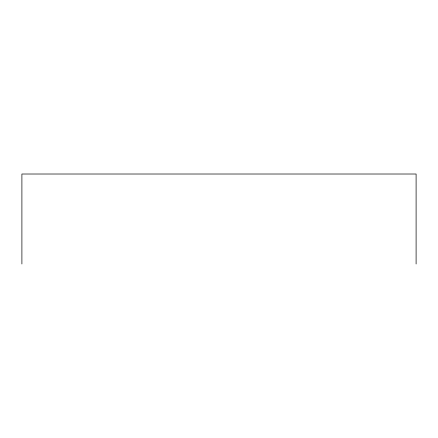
<?xml version="1.0" encoding="UTF-8"?>
<svg xmlns="http://www.w3.org/2000/svg" width="438" height="438" viewBox="0 0 438 438"><rect width="100%" height="100%" fill="white"/><g stroke="black" fill="none" stroke-linecap="round" stroke-linejoin="round"><path stroke-width="0.66" d="M416.1 263.988L416.1 174.012L21.9 174.012L21.9 263.988"/></g></svg>
